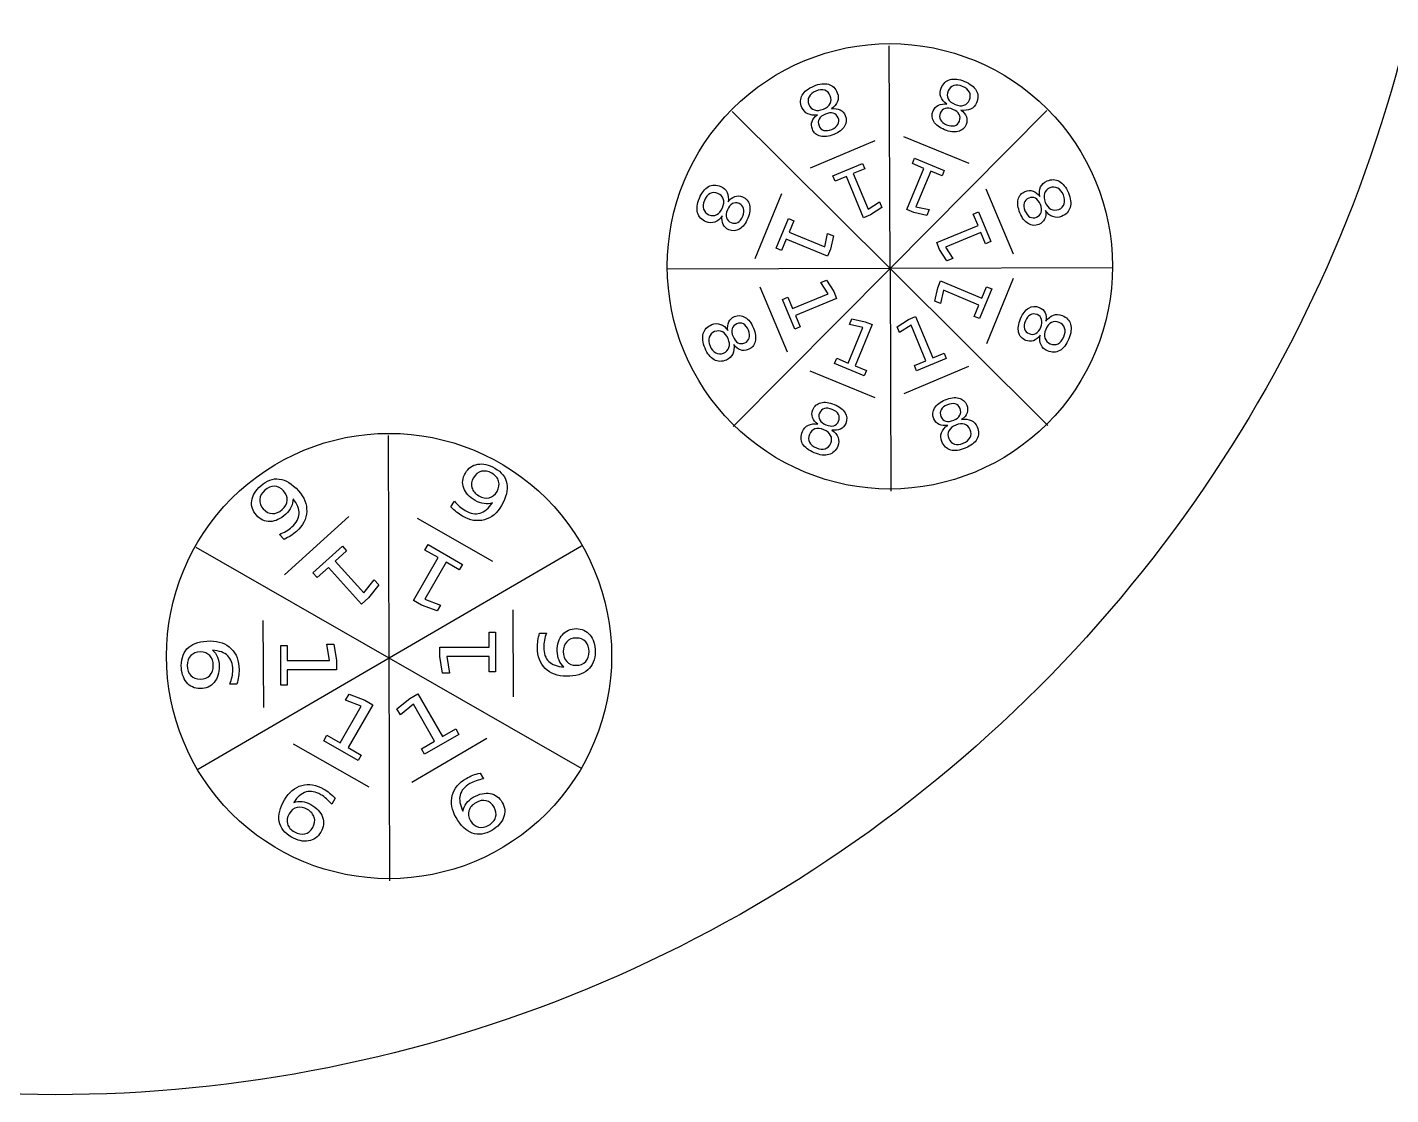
# Model space of a CAD drawing. Extents: x -500 to 0, y 250 to 501.
# Drawn here: x -377.3 to -254.8, y 250.8 to 346.7 of the extents above; entities that cross this region are included whole.
import ezdxf

# ---------------------------------------------------------------- set-up
doc = ezdxf.new("R2010")
doc.units = 0
doc.layers.add('Calque_1', color=7, linetype='CONTINUOUS')

msp = doc.modelspace()

# ---------------------------------------------------------------- linework, layer by layer
at = {"layer": 'Calque_1', "color": 7}
for points in [[(-299.78666, 325.000473), (-299.84946, 344.999488)], [(-299.78666, 325.000473), (-313.9725, 339.097506)], [(-285.68962, 339.186321), (-299.78666, 325.000473)], [(-301.139935, 336.468039), (-306.963218, 334.015464)], [(-292.680004, 334.44487), (-298.531919, 336.828321)], [(-288.683531, 326.30426), (-291.136105, 332.127543)], [(-309.54928, 331.718816), (-311.932731, 325.866901)], [(-299.78666, 325.000473), (-319.78568, 324.937673)], [(-299.78666, 325.000473), (-313.8837, 310.814625)], [(-279.78764, 325.063273), (-299.78666, 325.000473)], [(-299.78666, 325.000473), (-299.72386, 305.001451)], [(-285.60082, 310.903439), (-299.78666, 325.000473)], [(-291.08954, 318.274414), (-288.706089, 324.126329)], [(-311.485095, 323.346245), (-309.03252, 317.522962)], [(-298.516574, 313.785245), (-292.693291, 316.23782)], [(-306.997932, 315.81042), (-301.146017, 313.426969)], [(-344.78666, 290.000473), (-344.84946, 309.999488)], [(-339.233878, 303.588103), (-338.925681, 304.121916)], [(-348.404802, 302.745473), (-354.17623, 297.493295)], [(-335.463097, 298.70004), (-342.241684, 302.565982)], [(-354.218862, 300.669741), (-354.63131, 301.127812)], [(-344.78666, 290.000473), (-362.13772, 299.945594)], [(-327.4984, 300.05437), (-344.78666, 290.000473)], [(-333.616174, 286.546832), (-333.657464, 294.350232)], [(-356.122657, 293.389349), (-356.081367, 285.585949)], [(-331.268378, 292.256456), (-330.651984, 292.256456)], [(-344.78666, 290.000473), (-362.07492, 279.946574)], [(-344.72386, 270.001458), (-344.78666, 290.000473)], [(-327.4356, 280.055351), (-344.78666, 290.000473)], [(-358.470453, 287.679725), (-359.086847, 287.679725)], [(-353.404701, 282.316051), (-346.626113, 278.450109)], [(-342.738193, 278.872373), (-336.000896, 282.809831)], [(-336.619616, 279.693935), (-336.311419, 279.160121)], [(-349.633919, 277.427988), (-349.942116, 276.894175)]]:
    msp.add_lwpolyline(points, dxfattribs=at)
for points in [[(-305.049577, 339.335693)], [(-293.943515, 339.737844)], [(-305.77607, 339.317299)], [(-304.449512, 338.536265)], [(-293.557771, 338.247551)], [(-293.4168, 339.237143)], [(-302.059232, 333.954784), (-303.082894, 333.530769), (-301.759946, 330.336892), (-300.729955, 331.000064), (-300.516239, 330.484108), (-301.540036, 329.823502), (-302.166641, 329.563954), (-303.703304, 333.273787), (-304.726966, 332.849772), (-304.924421, 333.32647), (-302.256687, 334.431482)], [(-295.107184, 333.317772), (-296.130846, 333.741786), (-297.453794, 330.547909), (-296.256546, 330.288528), (-296.470262, 329.772573), (-297.661315, 330.029387), (-298.28792, 330.288935), (-296.751257, 333.998769), (-297.774919, 334.422783), (-297.577464, 334.899481), (-294.90973, 333.794469)], [(-314.341553, 330.98202)], [(-313.351961, 330.841049)], [(-285.83427, 330.940396)], [(-314.842254, 330.455305)], [(-291.196786, 327.223557), (-291.6208, 328.247219), (-294.814678, 326.924272), (-294.151506, 325.89428), (-294.667461, 325.680565), (-295.328068, 326.704362), (-295.587616, 327.330966), (-291.877783, 328.86763), (-292.301797, 329.891292), (-291.825099, 330.088746), (-290.720088, 327.421012)], [(-286.615305, 329.613837)], [(-285.815876, 330.213902)], [(-308.422182, 329.291636), (-308.846196, 328.267974), (-305.652319, 326.945026), (-305.392938, 328.142274), (-304.876983, 327.928558), (-305.133797, 326.737505), (-305.393345, 326.1109), (-309.103179, 327.647563), (-309.527193, 326.623901), (-310.003891, 326.821356), (-308.898879, 329.48909)], [(-308.97184, 322.426948), (-308.547825, 321.403286), (-305.353948, 322.726234), (-306.01712, 323.756225), (-305.501164, 323.969941), (-304.840558, 322.946144), (-304.58101, 322.319539), (-308.290843, 320.782876), (-307.866828, 319.759214), (-308.343526, 319.561759), (-309.448538, 322.229493)], [(-292.216638, 320.701594), (-291.792624, 321.725256), (-294.986501, 323.048204), (-295.245882, 321.850956), (-295.761837, 322.064672), (-295.505023, 323.255725), (-295.245475, 323.88233), (-291.535641, 322.345667), (-291.111627, 323.369329), (-290.634929, 323.171874), (-291.739941, 320.50414)], [(-313.553321, 320.036668)], [(-304.570752, 316.937518), (-303.54709, 316.513504), (-302.224142, 319.707381), (-303.42139, 319.966762), (-303.207674, 320.482717), (-302.016621, 320.225903), (-301.390016, 319.966355), (-302.926679, 316.256521), (-301.903017, 315.832507), (-302.100472, 315.355809), (-304.768206, 316.460821)], [(-297.597277, 316.2985), (-296.573615, 316.722515), (-297.896563, 319.916392), (-298.926554, 319.25322), (-299.14027, 319.769176), (-298.116473, 320.429782), (-297.489868, 320.68933), (-295.953205, 316.979497), (-294.929543, 317.403512), (-294.732088, 316.926814), (-297.399822, 315.821802)], [(-314.352749, 319.436603)], [(-314.334355, 318.71011)], [(-287.286859, 319.152181)], [(-286.297267, 319.01121)], [(-285.796566, 319.537925)], [(-306.120165, 312.007739)], [(-295.206997, 311.717019)], [(-306.261136, 311.018147)], [(-305.734421, 310.517446)], [(-294.606932, 310.917591)], [(-293.880439, 310.935985)], [(-336.7336, 304.593145)], [(-354.402085, 303.358222)], [(-339.233878, 303.588103)], [(-354.218862, 300.669741)], [(-338.487386, 297.935215), (-339.672436, 298.619404), (-341.580244, 295.314984), (-340.170455, 294.779553), (-340.478652, 294.245739), (-341.881271, 294.77703), (-342.606664, 295.195836), (-340.390659, 299.03407), (-341.57571, 299.718259), (-341.290962, 300.211456), (-338.202639, 298.428411)], [(-348.611967, 299.632859), (-349.62887, 298.717235), (-347.075725, 295.88168), (-346.130851, 297.057012), (-345.718403, 296.598942), (-346.657123, 295.42915), (-347.27959, 294.868678), (-350.245184, 298.162304), (-351.262088, 297.24668), (-351.643154, 297.669897), (-348.993033, 300.056076)], [(-335.790677, 288.783531), (-335.790677, 290.151909), (-339.606293, 290.151909), (-339.365095, 288.663281), (-339.981489, 288.663281), (-340.222687, 290.143629), (-340.222687, 290.981242), (-335.790677, 290.981242), (-335.790677, 292.34962), (-335.221182, 292.34962), (-335.221182, 288.783531)], [(-331.268378, 292.256456)], [(-353.948154, 291.15265), (-353.948154, 289.784272), (-350.132538, 289.784272), (-350.373736, 291.2729), (-349.757342, 291.2729), (-349.516144, 289.792552), (-349.516144, 288.954939), (-353.948154, 288.954939), (-353.948154, 287.586561), (-354.517649, 287.586561), (-354.517649, 291.15265)], [(-329.147847, 290.593672)], [(-360.590984, 289.342509)], [(-358.470453, 287.679725)], [(-350.380411, 283.080876), (-349.195361, 282.396687), (-347.287553, 285.701107), (-348.697342, 286.236538), (-348.389145, 286.770351), (-346.986527, 286.239061), (-346.261133, 285.820254), (-348.477138, 281.982021), (-347.292088, 281.297832), (-347.576835, 280.804635), (-350.665159, 282.587679)], [(-341.888407, 281.873897), (-340.703356, 282.558086), (-342.611164, 285.862507), (-343.779756, 284.909309), (-344.087953, 285.443122), (-342.926532, 286.39218), (-342.201139, 286.810986), (-339.985133, 282.972753), (-338.800083, 283.656942), (-338.515336, 283.163745), (-341.603659, 281.380701)], [(-336.619616, 279.693935)], [(-349.633919, 277.427988)], [(-336.999363, 277.026109)], [(-352.134198, 276.422946)]]:
    msp.add_lwpolyline(points, close=True, dxfattribs=at)
at = {"layer": 'Calque_1', "color": 5}
for points in [[(-279.79999, 325.200001)], [(-324.79999, 290.2)]]:
    msp.add_lwpolyline(points, close=True, dxfattribs=at)
for points in [[(-249.79999, 375.799988), (-249.79999, 342.647927), (-262.969595, 310.853688), (-286.411642, 287.41164)], [(-313.942126, 339.342137), (-310.191398, 343.092864), (-305.10432, 345.200001), (-299.79999, 345.200001)], [(-299.79999, 345.200001), (-294.49566, 345.200001), (-289.408582, 343.092864), (-285.657854, 339.342137)], [(-319.79999, 325.200001), (-319.79999, 330.504331), (-317.692853, 335.591409), (-313.942126, 339.342137)], [(-285.657854, 339.342137), (-281.907127, 335.591409), (-279.79999, 330.504331), (-279.79999, 325.200001)], [(-313.942126, 311.057865), (-317.692853, 314.808593), (-319.79999, 319.895671), (-319.79999, 325.200001)], [(-279.79999, 325.200001), (-279.79999, 319.895671), (-281.907127, 314.808593), (-285.657854, 311.057865)], [(-358.942126, 304.342136), (-355.191398, 308.092863), (-350.10432, 310.2), (-344.79999, 310.2)], [(-344.79999, 310.2), (-339.49566, 310.2), (-334.408582, 308.092863), (-330.657854, 304.342136)], [(-299.79999, 305.200001), (-305.10432, 305.200001), (-310.191398, 307.307138), (-313.942126, 311.057865)], [(-285.657854, 311.057865), (-289.408582, 307.307138), (-294.49566, 305.200001), (-299.79999, 305.200001)], [(-364.79999, 290.2), (-364.79999, 295.50433), (-362.692853, 300.591408), (-358.942126, 304.342136)], [(-330.657854, 304.342136), (-326.907127, 300.591408), (-324.79999, 295.50433), (-324.79999, 290.2)], [(-358.942126, 276.057864), (-362.692853, 279.808592), (-364.79999, 284.89567), (-364.79999, 290.2)], [(-324.79999, 290.2), (-324.79999, 284.89567), (-326.907127, 279.808592), (-330.657854, 276.057864)], [(-374.79999, 250.799988), (-407.952051, 250.799988), (-439.74629, 263.969593), (-463.188338, 287.41164)], [(-286.411642, 287.41164), (-309.85369, 263.969593), (-341.647929, 250.799988), (-374.79999, 250.799988)], [(-344.79999, 270.2), (-350.10432, 270.2), (-355.191398, 272.307137), (-358.942126, 276.057864)], [(-330.657854, 276.057864), (-334.408582, 272.307137), (-339.49566, 270.2), (-344.79999, 270.2)]]:
    msp.add_open_spline(points, degree=3, dxfattribs=at)
at = {"layer": 'Calque_1', "color": 7}
for points in [[(-295.196072, 341.206097), (-295.028042, 341.611758), (-294.761596, 341.866052), (-294.396734, 341.968978)], [(-294.396734, 341.968978), (-294.033927, 342.072755), (-293.597125, 342.018854), (-293.086329, 341.807275)], [(-293.086329, 341.807275), (-292.575533, 341.595696), (-292.227527, 341.324519), (-292.04231, 340.993744)], [(-307.699974, 339.469819), (-307.868004, 339.87548), (-307.859411, 340.243699), (-307.674195, 340.574475)], [(-307.674195, 340.574475), (-307.491032, 340.904399), (-307.144053, 341.175151), (-306.633257, 341.38673)], [(-306.447417, 340.938073), (-306.74521, 340.814723), (-306.950117, 340.645526), (-307.062139, 340.430484)], [(-306.633257, 341.38673), (-306.122461, 341.598308), (-305.684632, 341.652635), (-305.31977, 341.549709)], [(-305.653823, 341.013827), (-305.885093, 341.086674), (-306.149624, 341.061423), (-306.447417, 340.938073)], [(-305.153231, 340.524715), (-305.257766, 340.777085), (-305.42463, 340.940122), (-305.653823, 341.013827)], [(-305.31977, 341.549709), (-304.956963, 341.445932), (-304.691544, 341.191213), (-304.523513, 340.785552)], [(-304.523513, 340.785552), (-304.412784, 340.518227), (-304.40388, 340.256908), (-304.496802, 340.001595)], [(-295.2228, 340.422147), (-295.315711, 340.677456), (-295.306802, 340.938772), (-295.196072, 341.206097)], [(-294.569468, 340.946549), (-294.674003, 340.69418), (-294.670259, 340.460474), (-294.558238, 340.245431)], [(-294.065762, 341.434373), (-294.297805, 341.359658), (-294.465707, 341.19705), (-294.569468, 340.946549)], [(-293.272169, 341.358618), (-293.569962, 341.481968), (-293.834493, 341.507219), (-294.065762, 341.434373)], [(-292.657447, 340.851029), (-292.769468, 341.066072), (-292.974376, 341.235268), (-293.272169, 341.358618)], [(-292.649329, 340.151202), (-292.544794, 340.403572), (-292.5475, 340.636848), (-292.657447, 340.851029)], [(-292.04231, 340.993744), (-291.859148, 340.663818), (-291.851582, 340.296025), (-292.019612, 339.890365)], [(-307.164536, 338.896583), (-307.410765, 339.011416), (-307.589244, 339.202494), (-307.699974, 339.469819)], [(-307.062139, 340.430484), (-307.173387, 340.213573), (-307.17713, 339.979868), (-307.073369, 339.729367)], [(-307.073369, 339.729367), (-306.968834, 339.476998), (-306.800932, 339.314389), (-306.569663, 339.241543)], [(-305.77607, 339.317299), (-305.478277, 339.440649), (-305.27337, 339.609845), (-305.161348, 339.824886)], [(-305.161348, 339.824886), (-305.051402, 340.039069), (-305.048696, 340.272345), (-305.153231, 340.524715)], [(-304.496802, 340.001595), (-304.589723, 339.746281), (-304.773982, 339.524313), (-305.049577, 339.335693)], [(-305.049577, 339.335693), (-304.755964, 339.387227), (-304.499216, 339.361072), (-304.279334, 339.257228)], [(-295.91565, 339.161798), (-295.816535, 339.401081), (-295.657042, 339.572648), (-295.43717, 339.676497)], [(-295.43717, 339.676497), (-295.219353, 339.781196), (-294.96467, 339.808207), (-294.673122, 339.757528)], [(-294.833408, 339.370562), (-295.036771, 339.312438), (-295.183364, 339.174951), (-295.273187, 338.958099)], [(-294.673122, 339.757528), (-294.948717, 339.946148), (-295.131943, 340.167688), (-295.2228, 340.422147)], [(-294.128194, 339.291991), (-294.397039, 339.40335), (-294.63211, 339.42954), (-294.833408, 339.370562)], [(-294.558238, 340.245431), (-294.448291, 340.031249), (-294.243384, 339.862054), (-293.943515, 339.737844)], [(-293.943515, 339.737844), (-293.645722, 339.614494), (-293.381191, 339.589242), (-293.149922, 339.662088)], [(-293.149922, 339.662088), (-292.920729, 339.735794), (-292.753864, 339.898832), (-292.649329, 340.151202)], [(-292.019612, 339.890365), (-292.130342, 339.62304), (-292.308826, 339.431963), (-292.555065, 339.317135)], [(-306.305899, 338.815308), (-306.634148, 338.753807), (-306.920361, 338.780899), (-307.164536, 338.896583)], [(-306.763253, 337.515463), (-306.862368, 337.754747), (-306.870905, 337.988841), (-306.788865, 338.217746)], [(-306.788865, 338.217746), (-306.708878, 338.4458), (-306.54789, 338.644987), (-306.305899, 338.815308)], [(-306.569663, 339.241543), (-306.34047, 339.167837), (-306.075939, 339.193089), (-305.77607, 339.317299)], [(-306.145612, 338.428342), (-306.248312, 338.243443), (-306.25475, 338.042568), (-306.164927, 337.825716)], [(-305.591392, 338.871446), (-305.860237, 338.760087), (-306.044977, 338.612385), (-306.145612, 338.428342)], [(-304.883096, 338.951293), (-305.084384, 339.010276), (-305.320482, 338.98366), (-305.591392, 338.871446)], [(-304.449512, 338.536265), (-304.539334, 338.753116), (-304.683863, 338.891459), (-304.883096, 338.951293)], [(-304.462634, 337.936206), (-304.364063, 338.119395), (-304.359689, 338.319414), (-304.449512, 338.536265)], [(-304.279334, 339.257228), (-304.061517, 339.152528), (-303.903051, 338.980536), (-303.803936, 338.741252)], [(-303.803936, 338.741252), (-303.66533, 338.406628), (-303.687082, 338.087713), (-303.869192, 337.784505)], [(-295.85041, 338.205057), (-296.032509, 338.50826), (-296.054255, 338.827173), (-295.91565, 339.161798)], [(-294.885491, 337.463712), (-295.346661, 337.654735), (-295.6683, 337.90185), (-295.85041, 338.205057)], [(-295.273187, 338.958099), (-295.363009, 338.741249), (-295.356571, 338.540374), (-295.253871, 338.355475)], [(-295.253871, 338.355475), (-295.153236, 338.171431), (-294.968497, 338.023729), (-294.699652, 337.91237)], [(-293.570892, 338.847611), (-293.671517, 339.03165), (-293.857284, 339.179777), (-294.128194, 339.291991)], [(-293.991355, 337.832524), (-293.792122, 337.892358), (-293.647594, 338.0307), (-293.557771, 338.247551)], [(-293.557771, 338.247551), (-293.467948, 338.464402), (-293.472322, 338.664422), (-293.570892, 338.847611)], [(-292.555065, 339.317135), (-292.801305, 339.202306), (-293.08855, 339.175642), (-293.4168, 339.237143)], [(-293.4168, 339.237143), (-293.172744, 339.065967), (-293.009691, 338.865924), (-292.92764, 338.637015)], [(-292.92764, 338.637015), (-292.847653, 338.408961), (-292.857218, 338.175292), (-292.956332, 337.936008)], [(-306.040604, 336.885077), (-306.383765, 336.97071), (-306.624648, 337.180839), (-306.763253, 337.515463)], [(-306.164927, 337.825716), (-306.075105, 337.608866), (-305.928512, 337.471379), (-305.725149, 337.413255)], [(-304.834094, 337.043167), (-305.295263, 336.852145), (-305.697433, 336.799448), (-306.040604, 336.885077)], [(-305.725149, 337.413255), (-305.523851, 337.354275), (-305.288779, 337.380465), (-305.019934, 337.491824)], [(-305.019934, 337.491824), (-304.749024, 337.604039), (-304.563258, 337.752166), (-304.462634, 337.936206)], [(-303.869192, 337.784505), (-304.053366, 337.480443), (-304.375, 337.23333), (-304.834094, 337.043167)], [(-293.678997, 337.305629), (-294.024233, 337.220855), (-294.426398, 337.27355), (-294.885491, 337.463712)], [(-294.699652, 337.91237), (-294.428742, 337.800155), (-294.192643, 337.77354), (-293.991355, 337.832524)], [(-292.956332, 337.936008), (-293.094938, 337.601384), (-293.335826, 337.391258), (-293.678997, 337.305629)], [(-316.911685, 331.312491), (-316.700106, 331.823287), (-316.428929, 332.171293), (-316.098154, 332.35651)], [(-316.098154, 332.35651), (-315.768228, 332.539672), (-315.400435, 332.547238), (-314.994775, 332.379208)], [(-314.994775, 332.379208), (-314.72745, 332.268478), (-314.536373, 332.089994), (-314.421545, 331.843755)], [(-287.636107, 331.927579), (-287.396823, 332.026694), (-287.162728, 332.035231), (-286.933823, 331.95319)], [(-286.336261, 331.470224), (-286.397762, 331.798474), (-286.370671, 332.084686), (-286.254986, 332.328861)], [(-286.254986, 332.328861), (-286.140154, 332.57509), (-285.949075, 332.75357), (-285.68175, 332.864299)], [(-285.422202, 332.237695), (-285.674572, 332.13316), (-285.83718, 331.965258), (-285.910027, 331.733989)], [(-285.68175, 332.864299), (-285.276089, 333.032329), (-284.907871, 333.023736), (-284.577095, 332.83852)], [(-284.721085, 332.226464), (-284.937996, 332.337712), (-285.171702, 332.341455), (-285.422202, 332.237695)], [(-284.213497, 331.611742), (-284.336847, 331.909535), (-284.506043, 332.114443), (-284.721085, 332.226464)], [(-284.577095, 332.83852), (-284.24717, 332.655357), (-283.976418, 332.308378), (-283.76484, 331.797582)], [(-317.073388, 330.002086), (-317.177165, 330.364893), (-317.123264, 330.801695), (-316.911685, 331.312491)], [(-316.463028, 331.126651), (-316.586378, 330.828858), (-316.611629, 330.564327), (-316.538783, 330.333058)], [(-315.955439, 331.741373), (-316.170482, 331.629352), (-316.339678, 331.424444), (-316.463028, 331.126651)], [(-315.255612, 331.749491), (-315.507982, 331.854026), (-315.741258, 331.85132), (-315.955439, 331.741373)], [(-314.766498, 331.248898), (-314.840204, 331.478091), (-315.003242, 331.644956), (-315.255612, 331.749491)], [(-314.842254, 330.455305), (-314.718904, 330.753098), (-314.693652, 331.017629), (-314.766498, 331.248898)], [(-314.421545, 331.843755), (-314.306716, 331.597515), (-314.280052, 331.31027), (-314.341553, 330.98202)], [(-313.952021, 330.827928), (-314.13606, 330.727303), (-314.284187, 330.541536), (-314.396401, 330.270626)], [(-314.341553, 330.98202), (-314.170377, 331.226076), (-313.970334, 331.389129), (-313.741425, 331.47118)], [(-313.351961, 330.841049), (-313.568812, 330.930872), (-313.768832, 330.926498), (-313.952021, 330.827928)], [(-313.741425, 331.47118), (-313.513371, 331.551167), (-313.279702, 331.541602), (-313.040418, 331.442488)], [(-312.936934, 330.407465), (-312.996768, 330.606698), (-313.13511, 330.751226), (-313.351961, 330.841049)], [(-313.040418, 331.442488), (-312.705794, 331.303882), (-312.495668, 331.062994), (-312.410039, 330.719823)], [(-288.108402, 329.99842), (-288.299425, 330.459589), (-288.352121, 330.861759), (-288.266493, 331.20493)], [(-288.266493, 331.20493), (-288.180859, 331.54809), (-287.970731, 331.788973), (-287.636107, 331.927579)], [(-287.738314, 330.889475), (-287.797294, 330.688176), (-287.771104, 330.453105), (-287.659745, 330.18426)], [(-287.325853, 331.329253), (-287.542704, 331.23943), (-287.680191, 331.092838), (-287.738314, 330.889475)], [(-286.723228, 331.309937), (-286.908127, 331.412637), (-287.109002, 331.419076), (-287.325853, 331.329253)], [(-286.933823, 331.95319), (-286.705769, 331.873204), (-286.506582, 331.712215), (-286.336261, 331.470224)], [(-286.280124, 330.755717), (-286.391483, 331.024562), (-286.539184, 331.209302), (-286.723228, 331.309937)], [(-286.200277, 330.047421), (-286.141294, 330.248709), (-286.167909, 330.484808), (-286.280124, 330.755717)], [(-285.910027, 331.733989), (-285.983732, 331.504795), (-285.95848, 331.240264), (-285.83427, 330.940396)], [(-285.83427, 330.940396), (-285.71092, 330.642603), (-285.541725, 330.437695), (-285.326683, 330.325673)], [(-284.626855, 330.317556), (-284.374485, 330.422091), (-284.211447, 330.588955), (-284.137742, 330.818149)], [(-284.137742, 330.818149), (-284.064895, 331.049418), (-284.090147, 331.313949), (-284.213497, 331.611742)], [(-283.76484, 331.797582), (-283.553261, 331.286786), (-283.498935, 330.848957), (-283.60186, 330.484096)], [(-316.310507, 329.202748), (-316.716168, 329.370778), (-316.970462, 329.637224), (-317.073388, 330.002086)], [(-316.538783, 330.333058), (-316.464068, 330.101015), (-316.30146, 329.933113), (-316.050959, 329.829352)], [(-316.050959, 329.829352), (-315.79859, 329.724817), (-315.564884, 329.728561), (-315.349841, 329.840582)], [(-314.861938, 329.725698), (-315.050558, 329.450103), (-315.272098, 329.266877), (-315.526557, 329.17602)], [(-315.349841, 329.840582), (-315.135659, 329.950529), (-314.966464, 330.155436), (-314.842254, 330.455305)], [(-314.780907, 328.96165), (-314.885606, 329.179467), (-314.912617, 329.43415), (-314.861938, 329.725698)], [(-314.396401, 330.270626), (-314.50776, 330.001781), (-314.53395, 329.76671), (-314.474972, 329.565412)], [(-314.474972, 329.565412), (-314.416848, 329.362049), (-314.279361, 329.215456), (-314.062509, 329.125633)], [(-313.459885, 329.144949), (-313.275841, 329.245584), (-313.128139, 329.430323), (-313.01678, 329.699168)], [(-313.01678, 329.699168), (-312.904565, 329.970078), (-312.87795, 330.206177), (-312.936934, 330.407465)], [(-312.410039, 330.719823), (-312.325265, 330.374587), (-312.37796, 329.972422), (-312.568122, 329.513329)], [(-287.367064, 329.033517), (-287.671127, 329.217692), (-287.918239, 329.539326), (-288.108402, 329.99842)], [(-287.659745, 330.18426), (-287.547531, 329.91335), (-287.399403, 329.727583), (-287.215363, 329.626959)], [(-287.215363, 329.626959), (-287.032175, 329.528389), (-286.832155, 329.524015), (-286.615305, 329.613837)], [(-286.615305, 329.613837), (-286.398453, 329.70366), (-286.260111, 329.848188), (-286.200277, 330.047421)], [(-285.815876, 330.213902), (-285.764342, 329.920289), (-285.790497, 329.663542), (-285.894342, 329.44366)], [(-285.149975, 329.661127), (-285.405289, 329.754049), (-285.627256, 329.938307), (-285.815876, 330.213902)], [(-285.326683, 330.325673), (-285.112501, 330.215727), (-284.879224, 330.213021), (-284.626855, 330.317556)], [(-284.366017, 329.687839), (-284.633342, 329.577109), (-284.894661, 329.568205), (-285.149975, 329.661127)], [(-283.60186, 330.484096), (-283.705637, 330.121288), (-283.960356, 329.855869), (-284.366017, 329.687839)], [(-315.526557, 329.17602), (-315.781866, 329.083109), (-316.043182, 329.092018), (-316.310507, 329.202748)], [(-314.266208, 328.48317), (-314.505491, 328.582285), (-314.677058, 328.741778), (-314.780907, 328.96165)], [(-313.309467, 328.54841), (-313.61267, 328.366311), (-313.931583, 328.344565), (-314.266208, 328.48317)], [(-314.062509, 329.125633), (-313.845659, 329.035811), (-313.644784, 329.042249), (-313.459885, 329.144949)], [(-312.568122, 329.513329), (-312.759145, 329.052159), (-313.00626, 328.73052), (-313.309467, 328.54841)], [(-286.410317, 328.968261), (-286.744941, 328.829656), (-287.063857, 328.851408), (-287.367064, 329.033517)], [(-285.894342, 329.44366), (-285.999042, 329.225842), (-286.171033, 329.067376), (-286.410317, 328.968261)], [(-288.070698, 320.479901), (-287.879675, 320.941071), (-287.63256, 321.26271), (-287.329353, 321.44482)], [(-287.329353, 321.44482), (-287.02615, 321.626919), (-286.707237, 321.648665), (-286.372612, 321.51006)], [(-286.576311, 320.867597), (-286.793161, 320.957419), (-286.994036, 320.950981), (-287.178935, 320.848281)], [(-286.372612, 321.51006), (-286.133329, 321.410945), (-285.961762, 321.251452), (-285.857913, 321.03158)], [(-285.857913, 321.03158), (-285.753214, 320.813763), (-285.726203, 320.55908), (-285.776882, 320.267532)], [(-316.566765, 319.16641), (-316.462988, 319.529217), (-316.208269, 319.794636), (-315.802608, 319.962667)], [(-315.802608, 319.962667), (-315.535283, 320.073396), (-315.273964, 320.0823), (-315.018651, 319.989378)], [(-315.018651, 319.989378), (-314.763337, 319.896457), (-314.541369, 319.712198), (-314.352749, 319.436603)], [(-314.352749, 319.436603), (-314.404283, 319.730216), (-314.378128, 319.986964), (-314.274284, 320.206846)], [(-314.274284, 320.206846), (-314.169584, 320.424663), (-313.997592, 320.583129), (-313.758308, 320.682244)], [(-313.553321, 320.036668), (-313.770172, 319.946846), (-313.908515, 319.802317), (-313.968349, 319.603084)], [(-313.758308, 320.682244), (-313.423684, 320.82085), (-313.104769, 320.799098), (-312.801561, 320.616988)], [(-312.953262, 320.023547), (-313.136451, 320.122117), (-313.33647, 320.126491), (-313.553321, 320.036668)], [(-312.50888, 319.466246), (-312.621095, 319.737156), (-312.769222, 319.922923), (-312.953262, 320.023547)], [(-312.801561, 320.616988), (-312.497499, 320.432814), (-312.250386, 320.11118), (-312.060223, 319.652086)], [(-288.228781, 319.273407), (-288.313555, 319.618643), (-288.26086, 320.020808), (-288.070698, 320.479901)], [(-287.62204, 320.294062), (-287.734255, 320.023152), (-287.76087, 319.787053), (-287.701886, 319.585765)], [(-287.178935, 320.848281), (-287.362979, 320.747646), (-287.510681, 320.562907), (-287.62204, 320.294062)], [(-286.163848, 320.427818), (-286.221972, 320.631181), (-286.359459, 320.777774), (-286.576311, 320.867597)], [(-286.242419, 319.722604), (-286.13106, 319.991449), (-286.10487, 320.22652), (-286.163848, 320.427818)], [(-285.288979, 320.152648), (-285.503161, 320.042701), (-285.672356, 319.837794), (-285.796566, 319.537925)], [(-285.776882, 320.267532), (-285.588262, 320.543127), (-285.366722, 320.726353), (-285.112263, 320.81721)], [(-284.587861, 320.163878), (-284.84023, 320.268413), (-285.073936, 320.264669), (-285.288979, 320.152648)], [(-285.112263, 320.81721), (-284.856955, 320.910121), (-284.595638, 320.901212), (-284.328313, 320.790482)], [(-284.100037, 319.660172), (-284.174752, 319.892215), (-284.33736, 320.060117), (-284.587861, 320.163878)], [(-284.328313, 320.790482), (-283.922652, 320.622452), (-283.668358, 320.356006), (-283.565432, 319.991144)], [(-283.565432, 319.991144), (-283.461655, 319.628337), (-283.515556, 319.191535), (-283.727135, 318.680739)], [(-316.403786, 317.852923), (-316.615364, 318.363719), (-316.669691, 318.801548), (-316.566765, 319.16641)], [(-316.030883, 318.832357), (-316.10373, 318.601087), (-316.078479, 318.336556), (-315.955129, 318.038763)], [(-315.541771, 319.332949), (-315.794141, 319.228414), (-315.957178, 319.06155), (-316.030883, 318.832357)], [(-314.841942, 319.324832), (-315.056125, 319.434779), (-315.289401, 319.437484), (-315.541771, 319.332949)], [(-314.334355, 318.71011), (-314.457705, 319.007903), (-314.626901, 319.21281), (-314.841942, 319.324832)], [(-314.258599, 317.916517), (-314.184893, 318.14571), (-314.210145, 318.410241), (-314.334355, 318.71011)], [(-313.968349, 319.603084), (-314.027332, 319.401796), (-314.000716, 319.165698), (-313.888502, 318.894788)], [(-313.888502, 318.894788), (-313.777143, 318.625943), (-313.629441, 318.441203), (-313.445398, 318.340568)], [(-312.842772, 318.321253), (-312.625922, 318.411075), (-312.488435, 318.557668), (-312.430311, 318.761031)], [(-312.430311, 318.761031), (-312.371331, 318.962329), (-312.397521, 319.197401), (-312.50888, 319.466246)], [(-312.060223, 319.652086), (-311.869201, 319.190917), (-311.816504, 318.788747), (-311.902133, 318.445576)], [(-287.598402, 318.550742), (-287.933026, 318.689348), (-288.143152, 318.930236), (-288.228781, 319.273407)], [(-287.701886, 319.585765), (-287.642052, 319.386532), (-287.50371, 319.242004), (-287.286859, 319.152181)], [(-286.897395, 318.52205), (-287.125449, 318.442063), (-287.359118, 318.451628), (-287.598402, 318.550742)], [(-287.286859, 319.152181), (-287.070008, 319.062358), (-286.869988, 319.066732), (-286.6868, 319.165302)], [(-286.297267, 319.01121), (-286.468443, 318.767154), (-286.668486, 318.604101), (-286.897395, 318.52205)], [(-286.6868, 319.165302), (-286.50276, 319.265927), (-286.354633, 319.451694), (-286.242419, 319.722604)], [(-286.217275, 318.149475), (-286.332104, 318.395715), (-286.358768, 318.68296), (-286.297267, 319.01121)], [(-285.796566, 319.537925), (-285.919916, 319.240132), (-285.945168, 318.975601), (-285.872322, 318.744332)], [(-285.872322, 318.744332), (-285.798616, 318.515139), (-285.635578, 318.348274), (-285.383208, 318.243739)], [(-284.683381, 318.251857), (-284.468338, 318.363878), (-284.299142, 318.568786), (-284.175792, 318.866579)], [(-283.727135, 318.680739), (-283.938714, 318.169943), (-284.209891, 317.821937), (-284.540666, 317.63672)], [(-284.175792, 318.866579), (-284.052442, 319.164372), (-284.027191, 319.428903), (-284.100037, 319.660172)], [(-315.591531, 316.811985), (-315.921455, 316.995148), (-316.192207, 317.342127), (-316.403786, 317.852923)], [(-315.955129, 318.038763), (-315.831779, 317.74097), (-315.662582, 317.536063), (-315.44754, 317.424041)], [(-315.44754, 317.424041), (-315.230629, 317.312794), (-314.996924, 317.30905), (-314.746423, 317.412811)], [(-314.746423, 317.412811), (-314.494054, 317.517346), (-314.331445, 317.685248), (-314.258599, 317.916517)], [(-313.913639, 317.321644), (-314.028472, 317.075415), (-314.21955, 316.896936), (-314.486875, 316.786206)], [(-313.832364, 318.180281), (-313.770863, 317.852032), (-313.797955, 317.565819), (-313.913639, 317.321644)], [(-313.234802, 317.697315), (-313.462856, 317.777302), (-313.662043, 317.93829), (-313.832364, 318.180281)], [(-313.445398, 318.340568), (-313.260499, 318.237868), (-313.059624, 318.23143), (-312.842772, 318.321253)], [(-312.532519, 317.722927), (-312.771803, 317.623812), (-313.005897, 317.615275), (-313.234802, 317.697315)], [(-311.902133, 318.445576), (-311.987766, 318.102415), (-312.197895, 317.861532), (-312.532519, 317.722927)], [(-285.644045, 317.614022), (-285.91137, 317.724752), (-286.102447, 317.903236), (-286.217275, 318.149475)], [(-284.540666, 317.63672), (-284.870592, 317.453558), (-285.238385, 317.445992), (-285.644045, 317.614022)], [(-285.383208, 318.243739), (-285.130838, 318.139204), (-284.897562, 318.14191), (-284.683381, 318.251857)], [(-314.486875, 316.786206), (-314.892536, 316.618176), (-315.260755, 316.626769), (-315.591531, 316.811985)], [(-306.721604, 312.319282), (-306.582998, 312.653906), (-306.34211, 312.864032), (-305.998939, 312.949661)], [(-305.686581, 312.422766), (-305.885814, 312.362932), (-306.030342, 312.22459), (-306.120165, 312.007739)], [(-305.998939, 312.949661), (-305.653703, 313.034435), (-305.251538, 312.98174), (-304.792445, 312.791578)], [(-304.978284, 312.34292), (-305.249194, 312.455135), (-305.485293, 312.48175), (-305.686581, 312.422766)], [(-304.792445, 312.791578), (-304.331275, 312.600555), (-304.009636, 312.35344), (-303.827526, 312.050233)], [(-295.852573, 311.512032), (-295.991179, 311.846656), (-295.969427, 312.165571), (-295.787317, 312.468779)], [(-295.787317, 312.468779), (-295.603143, 312.772841), (-295.281509, 313.019954), (-294.822415, 313.210117)], [(-294.636575, 312.76146), (-294.907485, 312.649245), (-295.093252, 312.501118), (-295.193876, 312.317078)], [(-294.822415, 313.210117), (-294.361246, 313.401139), (-293.959076, 313.453836), (-293.615905, 313.368207)], [(-293.93136, 312.840029), (-294.132658, 312.899009), (-294.36773, 312.872819), (-294.636575, 312.76146)], [(-293.491582, 312.427568), (-293.581404, 312.644418), (-293.727997, 312.781905), (-293.93136, 312.840029)], [(-293.615905, 313.368207), (-293.272744, 313.282574), (-293.031861, 313.072445), (-292.893256, 312.737821)], [(-293.510897, 311.824942), (-293.408197, 312.009841), (-293.401759, 312.210716), (-293.491582, 312.427568)], [(-292.893256, 312.737821), (-292.794141, 312.498537), (-292.785604, 312.264443), (-292.867644, 312.035538)], [(-306.750296, 311.618275), (-306.830283, 311.846329), (-306.820718, 312.079998), (-306.721604, 312.319282)], [(-306.261136, 311.018147), (-306.505192, 311.189323), (-306.668245, 311.389366), (-306.750296, 311.618275)], [(-306.120165, 312.007739), (-306.209988, 311.790888), (-306.205614, 311.590868), (-306.107044, 311.40768)], [(-306.107044, 311.40768), (-306.006419, 311.22364), (-305.820652, 311.075513), (-305.549742, 310.963299)], [(-304.424065, 311.899815), (-304.5247, 312.083859), (-304.709439, 312.231561), (-304.978284, 312.34292)], [(-304.844528, 310.884728), (-304.641165, 310.942852), (-304.494572, 311.080339), (-304.404749, 311.297191)], [(-304.404749, 311.297191), (-304.314927, 311.514041), (-304.321365, 311.714916), (-304.424065, 311.899815)], [(-303.827526, 312.050233), (-303.645427, 311.74703), (-303.623681, 311.428117), (-303.762286, 311.093492)], [(-295.377175, 310.996056), (-295.594992, 311.100756), (-295.753458, 311.272748), (-295.852573, 311.512032)], [(-295.193876, 312.317078), (-295.292446, 312.133889), (-295.29682, 311.93387), (-295.206997, 311.717019)], [(-295.206997, 311.717019), (-295.117175, 311.500168), (-294.972646, 311.361825), (-294.773413, 311.301991)], [(-294.773413, 311.301991), (-294.572125, 311.243008), (-294.336027, 311.269624), (-294.065117, 311.381838)], [(-294.065117, 311.381838), (-293.796272, 311.493197), (-293.611532, 311.640899), (-293.510897, 311.824942)], [(-292.867644, 312.035538), (-292.947631, 311.807484), (-293.108619, 311.608297), (-293.35061, 311.437976)], [(-293.35061, 311.437976), (-293.022361, 311.499477), (-292.736148, 311.472385), (-292.491973, 311.356701)], [(-292.491973, 311.356701), (-292.245744, 311.241868), (-292.067265, 311.05079), (-291.956535, 310.783465)], [(-307.635626, 309.261546), (-307.818788, 309.591472), (-307.826354, 309.959265), (-307.658324, 310.364925)], [(-307.658324, 310.364925), (-307.547594, 310.63225), (-307.36911, 310.823327), (-307.122871, 310.938155)], [(-307.028607, 310.104088), (-307.133142, 309.851718), (-307.130436, 309.618442), (-307.020489, 309.404261)], [(-307.122871, 310.938155), (-306.876631, 311.052984), (-306.589386, 311.079648), (-306.261136, 311.018147)], [(-306.528014, 310.593202), (-306.757207, 310.519496), (-306.924072, 310.356458), (-307.028607, 310.104088)], [(-305.734421, 310.517446), (-306.032214, 310.640796), (-306.296745, 310.666048), (-306.528014, 310.593202)], [(-305.119698, 310.009859), (-305.229645, 310.224041), (-305.434552, 310.393236), (-305.734421, 310.517446)], [(-305.549742, 310.963299), (-305.280897, 310.85194), (-305.045826, 310.82575), (-304.844528, 310.884728)], [(-305.108468, 309.308741), (-305.003933, 309.56111), (-305.007677, 309.794816), (-305.119698, 310.009859)], [(-304.240766, 310.578793), (-304.458583, 310.474094), (-304.713266, 310.447083), (-305.004814, 310.497762)], [(-305.004814, 310.497762), (-304.729219, 310.309142), (-304.545993, 310.087602), (-304.455136, 309.833143)], [(-303.762286, 311.093492), (-303.861401, 310.854209), (-304.020894, 310.682642), (-304.240766, 310.578793)], [(-294.606932, 310.917591), (-294.900545, 310.866057), (-295.157293, 310.892212), (-295.377175, 310.996056)], [(-295.132996, 309.467732), (-295.243725, 309.735057), (-295.252629, 309.996376), (-295.159707, 310.251689)], [(-295.159707, 310.251689), (-295.066786, 310.507003), (-294.882527, 310.728971), (-294.606932, 310.917591)], [(-294.495161, 310.428398), (-294.605108, 310.214215), (-294.607813, 309.980939), (-294.503278, 309.728569)], [(-293.880439, 310.935985), (-294.178232, 310.812635), (-294.383139, 310.643439), (-294.495161, 310.428398)], [(-293.086846, 311.011741), (-293.316039, 311.085447), (-293.58057, 311.060195), (-293.880439, 310.935985)], [(-292.58314, 310.523917), (-292.687675, 310.776286), (-292.855577, 310.938895), (-293.086846, 311.011741)], [(-292.59437, 309.8228), (-292.483123, 310.039711), (-292.479379, 310.273416), (-292.58314, 310.523917)], [(-291.956535, 310.783465), (-291.788505, 310.377804), (-291.797098, 310.009585), (-291.982314, 309.678809)], [(-306.591607, 308.448015), (-307.102403, 308.659594), (-307.450409, 308.930771), (-307.635626, 309.261546)], [(-307.020489, 309.404261), (-306.908468, 309.189218), (-306.70356, 309.020022), (-306.405767, 308.896672)], [(-306.405767, 308.896672), (-306.107974, 308.773322), (-305.843443, 308.748071), (-305.612174, 308.820917)], [(-305.612174, 308.820917), (-305.380131, 308.895632), (-305.212229, 309.05824), (-305.108468, 309.308741)], [(-304.481864, 309.049193), (-304.649894, 308.643532), (-304.91634, 308.389238), (-305.281202, 308.286312)], [(-304.455136, 309.833143), (-304.362225, 309.577835), (-304.371134, 309.316518), (-304.481864, 309.049193)], [(-294.336739, 308.703575), (-294.699546, 308.807352), (-294.964965, 309.062071), (-295.132996, 309.467732)], [(-294.503278, 309.728569), (-294.398743, 309.476199), (-294.231879, 309.313162), (-294.002686, 309.239457)], [(-293.023252, 308.866554), (-293.534048, 308.654976), (-293.971877, 308.600649), (-294.336739, 308.703575)], [(-294.002686, 309.239457), (-293.771416, 309.16661), (-293.506885, 309.191861), (-293.209092, 309.315211)], [(-293.209092, 309.315211), (-292.911299, 309.438561), (-292.706392, 309.607758), (-292.59437, 309.8228)], [(-291.982314, 309.678809), (-292.165477, 309.348885), (-292.512456, 309.078133), (-293.023252, 308.866554)], [(-336.8326, 307.423812), (-336.3518, 307.504676), (-335.840871, 307.388918), (-335.299812, 307.076537)], [(-305.281202, 308.286312), (-305.644009, 308.182535), (-306.080811, 308.236436), (-306.591607, 308.448015)], [(-338.090053, 305.287324), (-338.251808, 305.731431), (-338.201478, 306.180743), (-337.939064, 306.635259)], [(-337.939064, 306.635259), (-337.682233, 307.080102), (-337.313412, 307.342953), (-336.8326, 307.423812)], [(-336.49566, 306.788302), (-336.792149, 306.717073), (-337.030285, 306.525763), (-337.210066, 306.214372)], [(-335.56781, 306.612352), (-335.893406, 306.800335), (-336.20269, 306.858985), (-336.49566, 306.788302)], [(-334.947922, 305.894715), (-335.035597, 306.185163), (-335.242226, 306.424376), (-335.56781, 306.612352)], [(-335.299812, 307.076537), (-334.679754, 306.718546), (-334.31628, 306.253393), (-334.209392, 305.681076)], [(-357.124802, 304.138792), (-357.053133, 304.621048), (-356.785155, 305.071199), (-356.320867, 305.489246)], [(-355.962216, 305.090924), (-356.241613, 304.839353), (-356.392967, 304.563331), (-356.416276, 304.262857)], [(-356.320867, 305.489246), (-355.788789, 305.968331), (-355.234082, 306.170275), (-354.656746, 306.095076)], [(-355.088147, 305.45871), (-355.391473, 305.46508), (-355.682829, 305.342485), (-355.962216, 305.090924)], [(-354.273102, 305.043085), (-354.513697, 305.310292), (-354.785379, 305.448834), (-355.088147, 305.45871)], [(-354.656746, 306.095076), (-354.077927, 306.018208), (-353.506827, 305.666926), (-352.943446, 305.041228)], [(-353.944948, 304.189059), (-353.921628, 304.489541), (-354.031012, 304.774217), (-354.273102, 305.043085)], [(-352.943446, 305.041228), (-352.414436, 304.453703), (-352.165585, 303.830299), (-352.196892, 303.171014)], [(-337.044695, 304.153841), (-337.583351, 304.464835), (-337.931804, 304.842662), (-338.090053, 305.287324)], [(-337.210066, 306.214372), (-337.390965, 305.901046), (-337.437577, 305.599159), (-337.349902, 305.308712)], [(-337.349902, 305.308712), (-337.26463, 305.01965), (-337.059196, 304.781128), (-336.7336, 304.593145)], [(-335.091343, 304.991126), (-334.911561, 305.302517), (-334.863754, 305.603713), (-334.947922, 305.894715)], [(-334.209392, 305.681076), (-334.103632, 305.106833), (-334.261242, 304.455132), (-334.682222, 303.725974)], [(-356.716759, 302.842806), (-357.060466, 303.224531), (-357.19648, 303.656526), (-357.124802, 304.138792)], [(-356.416276, 304.262857), (-356.440153, 303.958868), (-356.331795, 303.67327), (-356.0912, 303.406063)], [(-354.402085, 303.358222), (-354.122698, 303.609784), (-353.970319, 303.886729), (-353.944948, 304.189059)], [(-353.423845, 304.329192), (-353.415046, 304.075659), (-353.467696, 303.828406), (-353.581794, 303.587431)], [(-352.879077, 302.980508), (-352.865108, 303.398789), (-353.046697, 303.84835), (-353.423845, 304.329192)], [(-338.925681, 304.121916), (-338.783943, 303.947246), (-338.63031, 303.787628), (-338.464783, 303.643064)], [(-336.262126, 303.883831), (-336.527669, 303.915938), (-336.788525, 304.005942), (-337.044695, 304.153841)], [(-336.7336, 304.593145), (-336.408016, 304.405169), (-336.097537, 304.345829), (-335.802164, 304.415125)], [(-336.622192, 303.027958), (-336.220066, 303.143928), (-335.848623, 303.455552), (-335.50786, 303.962829)], [(-335.50786, 303.962829), (-335.746265, 303.876115), (-335.997687, 303.849783), (-336.262126, 303.883831)], [(-335.802164, 304.415125), (-335.509182, 304.4858), (-335.272242, 304.6778), (-335.091343, 304.991126)], [(-355.481455, 302.282672), (-355.953812, 302.266071), (-356.36558, 302.452782), (-356.716759, 302.842806)], [(-356.0912, 303.406063), (-355.84911, 303.137194), (-355.576402, 302.999576), (-355.273077, 302.993206)], [(-354.080416, 302.926601), (-354.542643, 302.510411), (-355.009656, 302.295768), (-355.481455, 302.282672)], [(-355.273077, 302.993206), (-354.971813, 302.98498), (-354.681482, 303.106652), (-354.402085, 303.358222)], [(-353.581794, 303.587431), (-353.694387, 303.344806), (-353.860595, 303.12453), (-354.080416, 302.926601)], [(-353.519403, 301.795398), (-353.108538, 302.165343), (-352.895096, 302.56038), (-352.879077, 302.980508)], [(-352.196892, 303.171014), (-352.226714, 302.510059), (-352.532314, 301.917845), (-353.113692, 301.39437)], [(-338.727511, 303.121681), (-338.897492, 303.258502), (-339.066281, 303.413976), (-339.233878, 303.588103)], [(-338.203199, 302.760946), (-338.38515, 302.865995), (-338.55992, 302.98624), (-338.727511, 303.121681)], [(-338.464783, 303.643064), (-338.301658, 303.499888), (-338.129121, 303.375775), (-337.94717, 303.270725)], [(-336.230204, 302.438031), (-336.868024, 302.262147), (-337.52569, 302.369786), (-338.203199, 302.760946)], [(-337.94717, 303.270725), (-337.468367, 302.994288), (-337.026708, 302.913366), (-336.622192, 303.027958)], [(-334.682222, 303.725974), (-335.077518, 303.041301), (-335.593512, 302.611986), (-336.230204, 302.438031)], [(-354.63131, 301.127812), (-354.421389, 301.208637), (-354.222109, 301.305426), (-354.03347, 301.418179)], [(-354.03347, 301.418179), (-353.846892, 301.529075), (-353.675537, 301.654815), (-353.519403, 301.795398)], [(-353.113692, 301.39437), (-353.269825, 301.253787), (-353.438192, 301.124728), (-353.618792, 301.007193)], [(-353.618792, 301.007193), (-353.801444, 300.887811), (-354.001467, 300.775327), (-354.218862, 300.669741)], [(-362.795264, 290.984571), (-362.350834, 291.363283), (-361.70764, 291.552639), (-360.865681, 291.552639)], [(-360.865681, 291.552639), (-360.075088, 291.552639), (-359.445294, 291.320433), (-358.976298, 290.856019)], [(-331.469377, 290.950284), (-331.469377, 291.160382), (-331.452628, 291.37186), (-331.419128, 291.584719)], [(-331.419128, 291.584719), (-331.385628, 291.800337), (-331.335378, 292.024249), (-331.268378, 292.256456)], [(-330.836232, 291.617881), (-330.878665, 291.405023), (-330.899881, 291.193544), (-330.899881, 290.983446)], [(-330.651984, 292.256456), (-330.732384, 292.046372), (-330.7938, 291.833513), (-330.836232, 291.617881)], [(-329.683843, 290.643437), (-329.683843, 291.265424), (-329.530861, 291.756107), (-329.224897, 292.115485)], [(-329.224897, 292.115485), (-328.921166, 292.477623), (-328.506886, 292.658692), (-327.982057, 292.658692)], [(-327.982057, 291.816918), (-328.343854, 291.816918), (-328.628602, 291.706342), (-328.836299, 291.485189)], [(-327.982057, 292.658692), (-327.468395, 292.658692), (-327.056349, 292.470709), (-326.745918, 292.094742)], [(-327.127816, 291.485189), (-327.337746, 291.706342), (-327.622493, 291.816918), (-327.982057, 291.816918)], [(-326.745918, 292.094742), (-326.435488, 291.71879), (-326.280272, 291.218434), (-326.280272, 290.593672)], [(-363.458559, 289.342509), (-363.458559, 290.058491), (-363.23746, 290.605845), (-362.795264, 290.984571)], [(-361.756774, 290.565754), (-362.116338, 290.565754), (-362.401085, 290.456558), (-362.611015, 290.238165)], [(-360.902532, 290.238165), (-361.110229, 290.456558), (-361.394977, 290.565754), (-361.756774, 290.565754)], [(-359.291196, 290.221584), (-359.592692, 290.51185), (-360.048288, 290.677717), (-360.657984, 290.719188)], [(-360.657984, 290.719188), (-360.463686, 290.55608), (-360.31517, 290.351509), (-360.212437, 290.105474)], [(-358.976298, 290.856019), (-358.505069, 290.391592), (-358.269454, 289.768218), (-358.269454, 288.985897)], [(-330.762533, 289.080162), (-331.233762, 289.544589), (-331.469377, 290.167963), (-331.469377, 290.950284)], [(-330.899881, 290.983446), (-330.899881, 290.430572), (-330.749132, 290.007622), (-330.447635, 289.714597)], [(-329.526394, 289.830707), (-329.63136, 290.076728), (-329.683843, 290.347638), (-329.683843, 290.643437)], [(-328.836299, 291.485189), (-329.043998, 291.266811), (-329.147847, 290.969639), (-329.147847, 290.593672)], [(-329.147847, 290.593672), (-329.147847, 290.21772), (-329.043998, 289.919168), (-328.836299, 289.698016)], [(-326.816268, 290.593672), (-326.816268, 290.969639), (-326.920117, 291.266811), (-327.127816, 291.485189)], [(-327.127816, 289.698016), (-326.920117, 289.919168), (-326.816268, 290.21772), (-326.816268, 290.593672)], [(-326.280272, 290.593672), (-326.280272, 289.87769), (-326.501371, 289.330336), (-326.943567, 288.95161)], [(-362.992913, 287.841439), (-363.303343, 288.217391), (-363.458559, 288.717747), (-363.458559, 289.342509)], [(-362.611015, 290.238165), (-362.818714, 290.017013), (-362.922563, 289.718461), (-362.922563, 289.342509)], [(-362.922563, 289.342509), (-362.922563, 288.966542), (-362.818714, 288.66937), (-362.611015, 288.450992)], [(-360.590984, 289.342509), (-360.590984, 289.718461), (-360.694833, 290.017013), (-360.902532, 290.238165)], [(-360.902532, 288.450992), (-360.694833, 288.66937), (-360.590984, 288.966542), (-360.590984, 289.342509)], [(-360.054989, 289.292744), (-360.054989, 288.670757), (-360.20797, 288.180074), (-360.513934, 287.820696)], [(-360.212437, 290.105474), (-360.107471, 289.859453), (-360.054989, 289.588543), (-360.054989, 289.292744)], [(-358.83895, 288.952735), (-358.83895, 289.505609), (-358.989699, 289.928559), (-359.291196, 290.221584)], [(-330.447635, 289.714597), (-330.146139, 289.424331), (-329.690543, 289.258464), (-329.080847, 289.216993)], [(-329.080847, 289.216993), (-329.275145, 289.380101), (-329.423661, 289.584672), (-329.526394, 289.830707)], [(-328.836299, 289.698016), (-328.628602, 289.479623), (-328.343854, 289.370427), (-327.982057, 289.370427)], [(-327.982057, 289.370427), (-327.622493, 289.370427), (-327.337746, 289.479623), (-327.127816, 289.698016)], [(-362.611015, 288.450992), (-362.401085, 288.229839), (-362.116338, 288.119263), (-361.756774, 288.119263)], [(-361.756774, 288.119263), (-361.394977, 288.119263), (-361.110229, 288.229839), (-360.902532, 288.450992)], [(-359.086847, 287.679725), (-359.006447, 287.889809), (-358.945031, 288.102668), (-358.902599, 288.3183)], [(-358.902599, 288.3183), (-358.860166, 288.531158), (-358.83895, 288.742637), (-358.83895, 288.952735)], [(-358.319703, 288.351462), (-358.353203, 288.135844), (-358.403453, 287.911932), (-358.470453, 287.679725)], [(-358.269454, 288.985897), (-358.269454, 288.775799), (-358.286204, 288.564321), (-358.319703, 288.351462)], [(-328.87315, 288.383542), (-329.663743, 288.383542), (-330.293537, 288.615748), (-330.762533, 289.080162)], [(-326.943567, 288.95161), (-327.387997, 288.572898), (-328.031191, 288.383542), (-328.87315, 288.383542)], [(-361.756774, 287.277489), (-362.270436, 287.277489), (-362.682482, 287.465472), (-362.992913, 287.841439)], [(-360.513934, 287.820696), (-360.817665, 287.458558), (-361.231945, 287.277489), (-361.756774, 287.277489)], [(-337.851294, 279.214919), (-337.669344, 279.319968), (-337.477823, 279.411201), (-337.276732, 279.488619)], [(-337.276732, 279.488619), (-337.073251, 279.567416), (-336.854213, 279.635855), (-336.619616, 279.693935)], [(-354.185575, 277.290117), (-353.790279, 277.97479), (-353.274285, 278.404105), (-352.637594, 278.57806)], [(-352.637594, 278.57806), (-351.999773, 278.753944), (-351.342108, 278.646305), (-350.664598, 278.255145)], [(-350.920627, 277.745365), (-351.39943, 278.021802), (-351.84109, 278.102725), (-352.245606, 277.988133)], [(-350.664598, 278.255145), (-350.482648, 278.150096), (-350.307877, 278.029851), (-350.140286, 277.89441)], [(-339.117445, 277.667712), (-338.950854, 278.308023), (-338.528804, 278.823758), (-337.851294, 279.214919)], [(-337.537827, 278.738301), (-338.01663, 278.461864), (-338.307541, 278.119837), (-338.410559, 277.71222)], [(-336.956565, 279.000398), (-337.162122, 278.930716), (-337.355876, 278.843351), (-337.537827, 278.738301)], [(-336.311419, 279.160121), (-336.533557, 279.124707), (-336.748606, 279.071466), (-336.956565, 279.000398)], [(-354.658405, 275.335015), (-354.764165, 275.909258), (-354.606555, 276.560959), (-354.185575, 277.290117)], [(-352.245606, 277.988133), (-352.647731, 277.872162), (-353.019175, 277.560539), (-353.359937, 277.053262)], [(-353.359937, 277.053262), (-353.121532, 277.139975), (-352.870111, 277.166308), (-352.605672, 277.13226)], [(-352.605672, 277.13226), (-352.340129, 277.100153), (-352.079272, 277.010149), (-351.823103, 276.862249)], [(-351.823103, 276.862249), (-351.284446, 276.551256), (-350.935993, 276.173428), (-350.777745, 275.728767)], [(-350.403014, 277.373026), (-350.566139, 277.516203), (-350.738676, 277.640316), (-350.920627, 277.745365)], [(-349.942116, 276.894175), (-350.083855, 277.068845), (-350.237488, 277.228462), (-350.403014, 277.373026)], [(-350.140286, 277.89441), (-349.970305, 277.757589), (-349.801516, 277.602115), (-349.633919, 277.427988)], [(-338.776044, 275.683149), (-339.17134, 276.367822), (-339.285141, 277.029343), (-339.117445, 277.667712)], [(-338.410559, 277.71222), (-338.511188, 277.305984), (-338.427036, 276.828492), (-338.158103, 276.279745)], [(-338.158103, 276.279745), (-338.113996, 276.529567), (-338.01109, 276.760471), (-337.849384, 276.972457)], [(-337.849384, 276.972457), (-337.688807, 277.186371), (-337.480433, 277.367277), (-337.224264, 277.515177)], [(-336.999363, 277.026109), (-337.324947, 276.838133), (-337.531577, 276.598921), (-337.619251, 276.308472)], [(-337.224264, 277.515177), (-336.685607, 277.82617), (-336.184173, 277.939025), (-335.71996, 277.853742)], [(-336.071513, 277.202059), (-336.364484, 277.272742), (-336.673767, 277.214092), (-336.999363, 277.026109)], [(-335.357106, 276.628128), (-335.538005, 276.941453), (-335.776141, 277.132764), (-336.071513, 277.202059)], [(-335.71996, 277.853742), (-335.254474, 277.771772), (-334.890524, 277.50353), (-334.628109, 277.049014)], [(-334.628109, 277.049014), (-334.371278, 276.604171), (-334.328053, 276.153336), (-334.498434, 275.696512)], [(-353.776455, 276.024965), (-353.956236, 275.713574), (-354.004043, 275.412377), (-353.919875, 275.121376)], [(-353.065633, 276.600966), (-353.358615, 276.530291), (-353.595556, 276.338291), (-353.776455, 276.024965)], [(-352.134198, 276.422946), (-352.459782, 276.610922), (-352.77026, 276.670262), (-353.065633, 276.600966)], [(-351.517895, 275.707379), (-351.603167, 275.996441), (-351.808601, 276.234963), (-352.134198, 276.422946)], [(-351.657731, 274.801719), (-351.476832, 275.115045), (-351.43022, 275.416932), (-351.517895, 275.707379)], [(-350.777745, 275.728767), (-350.615989, 275.284659), (-350.666319, 274.835348), (-350.928734, 274.380832)], [(-337.319291, 274.296115), (-337.86948, 274.491646), (-338.355064, 274.953991), (-338.776044, 275.683149)], [(-337.619251, 276.308472), (-337.704536, 276.019405), (-337.656729, 275.718208), (-337.47583, 275.404882)], [(-335.833574, 275.006902), (-335.507977, 275.194885), (-335.302543, 275.433407), (-335.217271, 275.722469)], [(-334.498434, 275.696512), (-334.668803, 275.239695), (-335.024517, 274.855097), (-335.565576, 274.542716)], [(-335.217271, 275.722469), (-335.130713, 276.01485), (-335.177325, 276.316737), (-335.357106, 276.628128)], [(-353.567985, 273.939554), (-354.188044, 274.297545), (-354.551517, 274.762698), (-354.658405, 275.335015)], [(-353.919875, 275.121376), (-353.832201, 274.830927), (-353.625571, 274.591715), (-353.299987, 274.403739)], [(-353.299987, 274.403739), (-352.974391, 274.215756), (-352.665108, 274.157106), (-352.372137, 274.227789)], [(-352.372137, 274.227789), (-352.075648, 274.299018), (-351.837513, 274.490328), (-351.657731, 274.801719)], [(-337.47583, 275.404882), (-337.296048, 275.093491), (-337.059108, 274.901491), (-336.765009, 274.828882)], [(-335.565576, 274.542716), (-336.185635, 274.184725), (-336.770206, 274.102525), (-337.319291, 274.296115)], [(-336.765009, 274.828882), (-336.469636, 274.759586), (-336.159158, 274.818926), (-335.833574, 275.006902)], [(-352.035198, 273.592279), (-352.515997, 273.511415), (-353.026926, 273.627173), (-353.567985, 273.939554)], [(-350.928734, 274.380832), (-351.185564, 273.935989), (-351.554386, 273.673138), (-352.035198, 273.592279)]]:
    msp.add_open_spline(points, degree=3, dxfattribs=at)

doc.saveas('drawing.dxf')
